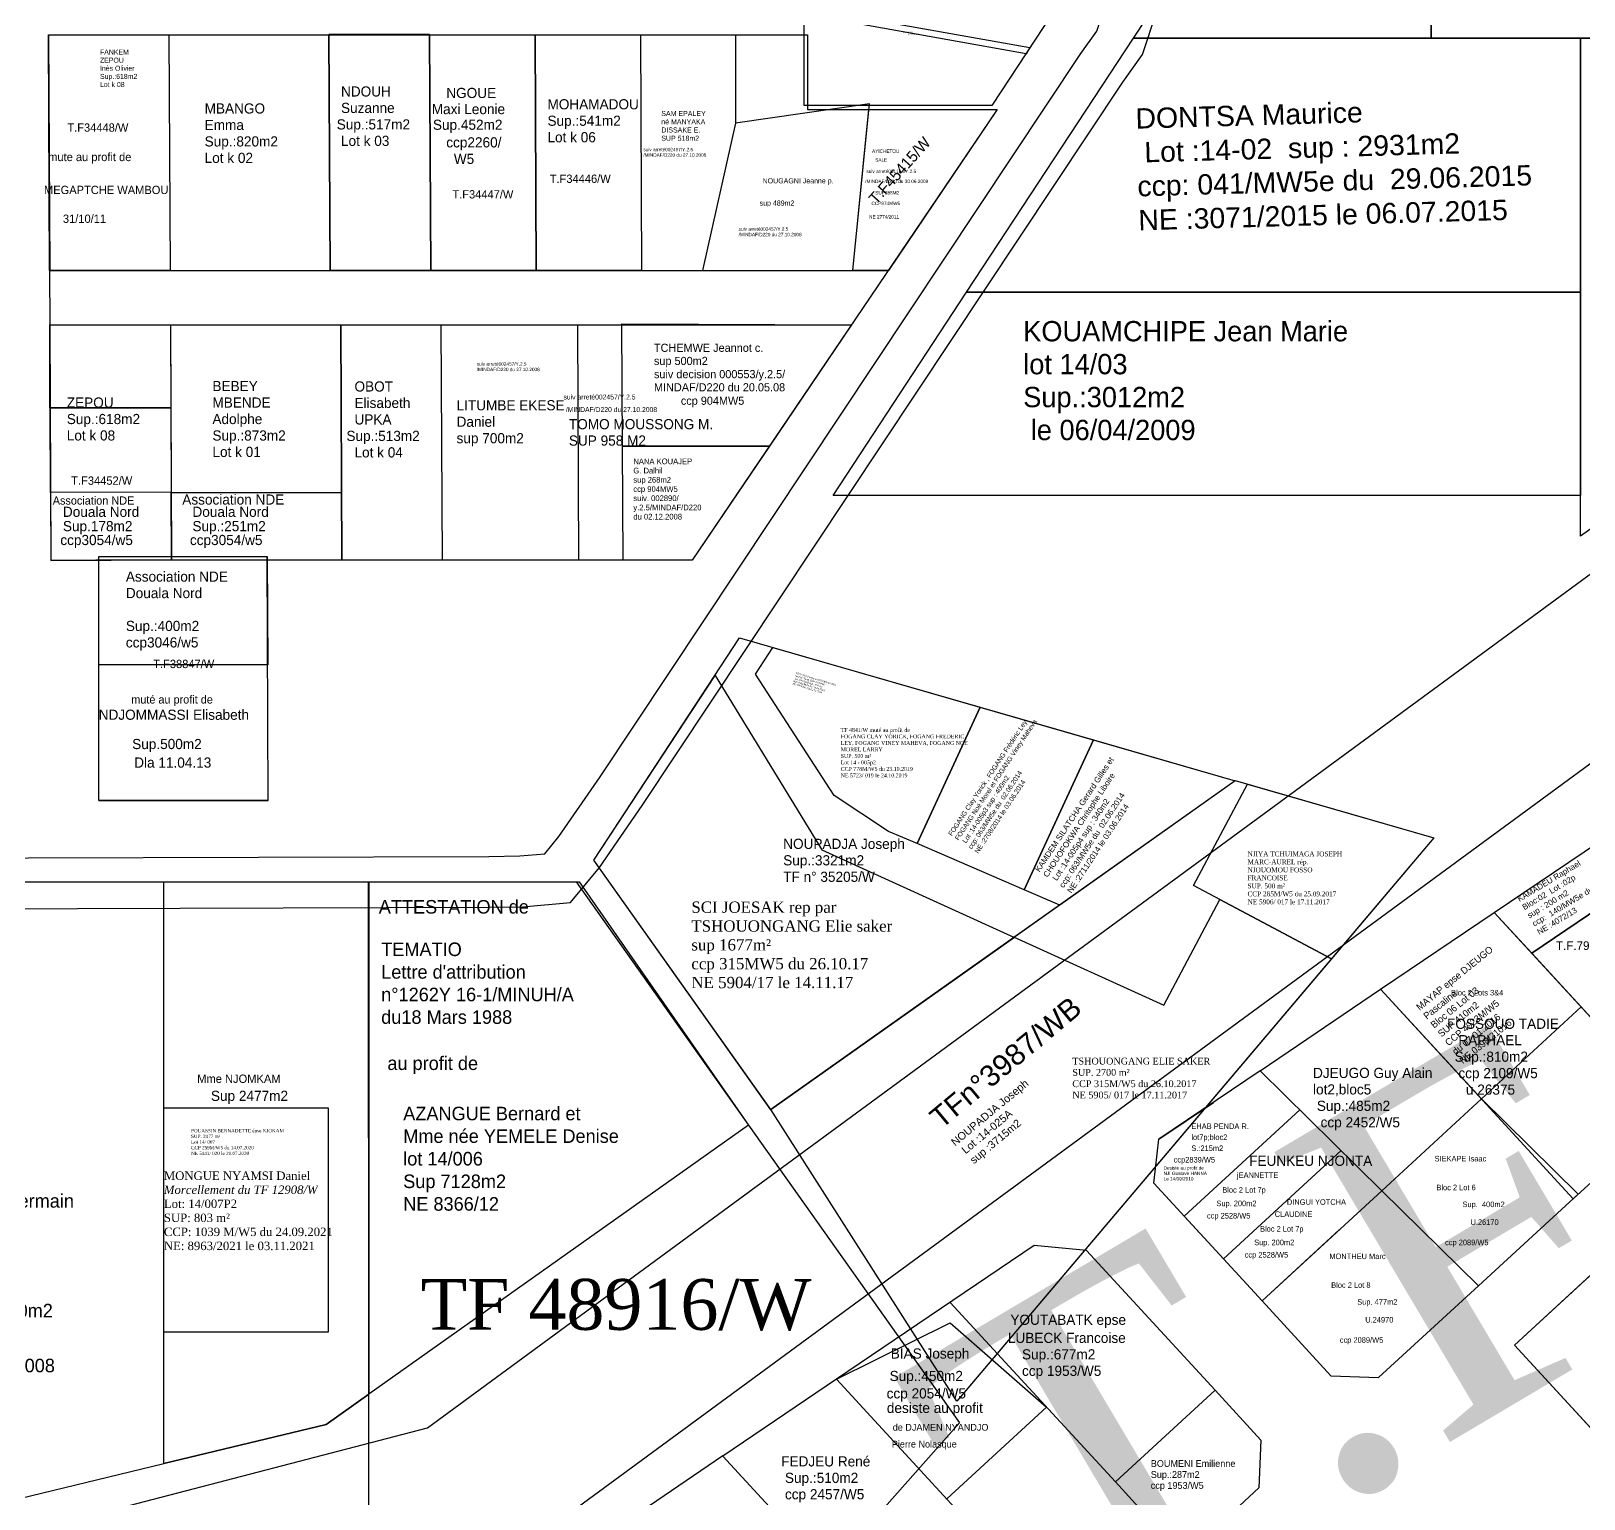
# Model space of a CAD drawing. Header units: millimetres. Extents: x 579832 to 917290, y 449831 to 1452191.
# Drawn here: x 916567.4 to 916796.5, y 1451409 to 1451625.6 of the extents above; entities that cross this region are included whole.
import ezdxf

# ---------------------------------------------------------------- set-up
doc = ezdxf.new("R2010")
doc.units = ezdxf.units.MM
doc.header["$LTSCALE"] = 10
doc.layers.add('end maj 26 02 2021', color=7, linetype='Continuous')
doc.layers.add('MAJ NOV 2021', color=7, linetype='Continuous')
doc.styles.add('Times 1.0', font='times.ttf', dxfattribs={"width": 0.99, "height": 1})
doc.styles.add('Times 2.0', font='times.ttf', dxfattribs={"width": 0.99, "height": 1})

msp = doc.modelspace()

# ---------------------------------------------------------------- linework, layer by layer
at = {"layer": 'end maj 26 02 2021'}
for p, q in [((916681.49, 1451629.05), (916714.82, 1451623.13)), ((916714.23, 1451622.22), (916681.49, 1451628.04)), ((916570, 1451625), (916682, 1451625)), ((916570, 1451625), (916570.38, 1451547.47)), ((916587.79, 1451625), (916587.96, 1451590.23)), ((916611.38, 1451625), (916611.55, 1451590.23)), ((916626.25, 1451625), (916626.42, 1451590.23)), ((916641.8, 1451625), (916641.97, 1451590.23)), ((916657.35, 1451625), (916657.52, 1451590.23)), ((916682, 1451625), (916682, 1451614)), ((916714.82, 1451623.13), (916714.23, 1451622.22)), ((916710, 1451614), (916665, 1451547.5)), ((916682, 1451614), (916710, 1451614)), ((916570.19, 1451590.23), (916691.21, 1451590.23)), ((916570.19, 1451590.23), (916693.92, 1451590.23)), ((916685.77, 1451557.04), (916705.47, 1451587.04)), ((916705.47, 1451587.04), (916796.03, 1451587.05)), ((916796.03, 1451587.05), (916796.04, 1451557.05)), ((916570.19, 1451582.23), (916688.5, 1451582.23)), ((916570.21, 1451582.23), (916570.38, 1451547.47)), ((916588, 1451582.23), (916588.17, 1451547.55)), ((916588, 1451582.23), (916588.17, 1451547.5)), ((916613.14, 1451582.23), (916613.31, 1451547.5)), ((916627.9, 1451582.23), (916628.07, 1451547.5)), ((916570.33, 1451557.47), (916570.38, 1451547.47)), ((916588.12, 1451557.5), (916613.26, 1451557.5)), ((916588.17, 1451547.5), (916588.12, 1451557.5)), ((916613.26, 1451557.5), (916613.31, 1451547.5)), ((916796.04, 1451557.05), (916685.77, 1451557.04)), ((916570.38, 1451547.47), (916588.17, 1451547.55)), ((916577, 1451547.5), (916570.38, 1451547.47)), ((916665, 1451547.5), (916577, 1451547.5)), ((916577.43, 1451512.04), (916577.43, 1451548.04)), ((916613.31, 1451547.5), (916588.17, 1451547.5)), ((916602.43, 1451512.04), (916602.29, 1451548.04)), ((916650.47, 1451503.26), (916671.98, 1451536.05)), ((916671.98, 1451536.05), (916745.11, 1451514.94)), ((916745.11, 1451514.94), (916676.56, 1451466.43)), ((916602.43, 1451512.04), (916577.43, 1451512.04)), ((916577.43, 1451512.04), (916602.43, 1451512.04)), ((916676.56, 1451466.43), (916650.47, 1451503.26)), ((916565.4, 1451500.04), (916587.01, 1451500.03)), ((916587.02, 1451414.21), (916587.01, 1451500.03)), ((916587.01, 1451500.03), (916617.27, 1451500.02)), ((916587.02, 1451414.21), (916587.01, 1451500.03)), ((916587.01, 1451500.03), (916617.27, 1451500.02)), ((916587.02, 1451414.21), (916587.01, 1451500.03)), ((916617.28, 1451424.45), (916617.21, 1451500.02)), ((916617.21, 1451500.02), (916647.29, 1451500.02)), ((916647.29, 1451500.02), (916648.33, 1451500.02)), ((916647.86, 1451500.02), (916648.33, 1451500.02)), ((916648.33, 1451500.02), (916673.3, 1451464.12)), ((916648.33, 1451500.02), (916673.3, 1451464.12)), ((916766.55, 1451484.19), (916783.31, 1451495.52)), ((916783.31, 1451495.52), (916809.71, 1451466.81)), ((916748.76, 1451472.15), (916766.55, 1451484.19)), ((916794.98, 1451453.27), (916766.55, 1451484.19)), ((916766.55, 1451484.19), (916781.41, 1451468.01)), ((916748.76, 1451472.15), (916733.84, 1451462.06)), ((916766.72, 1451454.47), (916748.76, 1451472.15)), ((916733.84, 1451462.06), (916741.9, 1451467.51)), ((916766.72, 1451454.47), (916781.43, 1451468.01)), ((916781.41, 1451468.01), (916766.72, 1451454.47)), ((916781.43, 1451468.01), (916795.7, 1451453.97)), ((916809.71, 1451466.81), (916794.98, 1451453.27)), ((916673.3, 1451464.12), (916617.28, 1451424.45)), ((916673.3, 1451464.12), (916617.28, 1451424.45)), ((916733.08, 1451455.58), (916733.84, 1451462.06)), ((916749.06, 1451438.21), (916733.08, 1451455.58)), ((916766.72, 1451454.47), (916749.06, 1451438.21)), ((916780.98, 1451440.43), (916766.72, 1451454.47)), ((916795.7, 1451453.97), (916780.98, 1451440.43)), ((916760.43, 1451448.68), (916749.06, 1451438.21)), ((916715.45, 1451446.4), (916686.28, 1451426.67)), ((916723.17, 1451445.65), (916715.45, 1451446.4)), ((916742.13, 1451425.04), (916723.17, 1451445.65)), ((916766.26, 1451426.89), (916780.98, 1451440.43)), ((916703.03, 1451438), (916727.41, 1451411.5)), ((916749.06, 1451438.21), (916759.21, 1451427.17)), ((916686.28, 1451426.67), (916703.03, 1451435)), ((916703.03, 1451435), (916717.25, 1451422.54)), ((916686.28, 1451426.67), (916722.85, 1451386.92)), ((916727.41, 1451411.5), (916742.13, 1451425.04)), ((916742.13, 1451425.04), (916748.89, 1451417.68)), ((916759.21, 1451427.17), (916766.26, 1451426.89)), ((916611, 1451420), (916617.28, 1451424.45)), ((916587.02, 1451414.21), (916611, 1451420)), ((916748.89, 1451417.68), (916748.6, 1451410.62)), ((916534.18, 1451401.45), (916587.02, 1451414.21)), ((916669.52, 1451415.34), (916657.58, 1451407.26)), ((916737.56, 1451400.46), (916727.41, 1451411.5)), ((916748.6, 1451410.62), (916722.85, 1451386.92))]:
    msp.add_line(p, q, dxfattribs=at)
at = {"layer": 'end maj 26 02 2021', "color": 0}
msp.add_line((916570, 1451625), (916570.19, 1451590.23), dxfattribs=at)
at = {"layer": 'end maj 26 02 2021', "ltscale": 0.0014}
for q in [(916611.38, 1451625.09), (916626.25, 1451625.09)]:
    msp.add_line((916611.38, 1451625.09), q, dxfattribs=at)
at = {"layer": 'end maj 26 02 2021', "color": 5}
for p, q in [((916588, 1451582.23), (916613.14, 1451582.23)), ((916613.14, 1451582.23), (916613.31, 1451547.5))]:
    msp.add_line(p, q, dxfattribs=at)
at = {"layer": 'end maj 26 02 2021', "color": 1}
msp.add_line((916704.02, 1451423.43), (916676.56, 1451466.43), dxfattribs=at)
at = {"layer": 'end maj 26 02 2021', "color": 7}
msp.add_line((916717.25, 1451422.54), (916702.54, 1451409), dxfattribs=at)
at = {"layer": 'end maj 26 02 2021'}
for points in [[(916532.98, 1451503.48), (916634.98, 1451503.8), (916639.55, 1451503.87), (916643.24, 1451504.19), (916645.31, 1451506.71), (916651.41, 1451515.52), (916722.32, 1451622.28), (916724.66, 1451625.55), (916725.99, 1451629.6), (916725.9, 1451632.65), (916725.98, 1451638.11), (916726.55, 1451757.96), (916726.6, 1451761.89), (916725.62, 1451764.32), (916723.86, 1451766), (916718.54, 1451766.71), (916652.19, 1451767.54)], [(916528.64, 1451495.97), (916635.04, 1451496.3), (916639.94, 1451496.37), (916647.04, 1451497), (916651.3, 1451502.18), (916657.62, 1451511.31), (916728.5, 1451618.03), (916731.43, 1451622.13), (916733.52, 1451628.5), (916733.41, 1451632.7), (916733.48, 1451638.04), (916733.74, 1451692.58)], [(916570, 1451625), (916587.79, 1451625), (916587.96, 1451590.23), (916570.17, 1451590.23), (916570, 1451625)], [(916611.38, 1451625), (916626.25, 1451625), (916626.42, 1451590.23), (916611.55, 1451590.23), (916611.38, 1451625)], [(916626.25, 1451625), (916641.8, 1451625), (916641.97, 1451590.23), (916626.42, 1451590.23), (916626.25, 1451625)], [(916641.8, 1451625), (916657.35, 1451625), (916657.52, 1451590.23), (916641.97, 1451590.23), (916641.8, 1451625)], [(916908.13, 1451598.68), (916630.8, 1451395.05), (916359.8, 1451325.39), (916350.29, 1451299.35), (916327.75, 1451305.25), (916343.83, 1451346.07), (916625.94, 1451419.51), (916888.36, 1451612.17)], [(916613.14, 1451582.23), (916627.9, 1451582.23), (916628.07, 1451547.5), (916613.31, 1451547.5), (916613.14, 1451582.23)]]:
    msp.add_lwpolyline(points, dxfattribs=at)
at = {"layer": 'end maj 26 02 2021', "color": 150, "linetype": 'ByBlock', "lineweight": -3, "ltscale": 0.0014, "flags": 128}
for points in [[(916730.08, 1451624.52), (916734.03, 1451630.52), (916734.02, 1451699.54), (916774.02, 1451699.53), (916774.03, 1451624.51)], [(916796.03, 1451624.51), (916814.03, 1451624.51), (916851.03, 1451624.5), (916851.04, 1451590), (916796.04, 1451551.05), (916796.04, 1451557.05), (916796.03, 1451587.05), (916796.03, 1451624.5)], [(916668.38, 1451530.51), (916684.11, 1451504.76), (916712.51, 1451491.85), (916676.58, 1451466.42), (916650.47, 1451503.26)], [(916746.89, 1451514.47), (916774.4, 1451506.54), (916759.28, 1451488.69), (916738.94, 1451499.48)], [(916587.01, 1451500.03), (916617.27, 1451500.02), (916617.28, 1451424.45), (916611, 1451420), (916587.02, 1451414.21)], [(916742.83, 1451497.42), (916759.28, 1451488.69), (916704.02, 1451423.43), (916676.56, 1451466.43), (916712.49, 1451491.86), (916734.56, 1451481.83)]]:
    msp.add_lwpolyline(points, close=True, dxfattribs=at)
at = {"layer": 'end maj 26 02 2021', "color": 3, "linetype": 'ByBlock', "lineweight": -3, "ltscale": 0.0014, "flags": 128}
for points in [[(916774.02, 1451699.53), (916814.02, 1451699.51), (916814.03, 1451624.51), (916774.03, 1451624.51)], [(916676.9, 1451534.63), (916707.46, 1451525.81), (916698.16, 1451505.69), (916693.94, 1451507.46), (916685.94, 1451512.8), (916674.31, 1451530.66)], [(916745.11, 1451514.98), (916774.4, 1451506.54), (916704.02, 1451423.43), (916676.56, 1451466.43)], [(916647.86, 1451500.02), (916673.3, 1451464.12), (916704.4, 1451420.21), (916681.91, 1451394.82), (916617.29, 1451379.23), (916617.28, 1451424.45), (916617.27, 1451500.02)], [(916813.25, 1451456.48), (916830.85, 1451437.34), (916833.24, 1451439.64), (916852.23, 1451418.98), (916837.57, 1451405.49), (916822.85, 1451391.95), (916786.3, 1451431.69), (916801.93, 1451446.07)], [(916813.25, 1451456.48), (916830.85, 1451437.34), (916833.34, 1451439.64), (916852.29, 1451419.03), (916837.57, 1451405.49), (916822.85, 1451391.95), (916803.9, 1451412.56), (916786.3, 1451431.69), (916801.02, 1451445.23)]]:
    msp.add_lwpolyline(points, close=True, dxfattribs=at)
at = {"layer": 'end maj 26 02 2021', "flags": 128}
for points in [[(916681.5, 1451624.58), (916681.49, 1451694.58), (916721.99, 1451694.58), (916722, 1451634.07), (916709.2, 1451614.58), (916681.5, 1451614.58)], [(916588, 1451582.23), (916588.06, 1451569.98), (916570.23, 1451569.98), (916570.21, 1451582.23)], [(916570.27, 1451569.98), (916588.06, 1451569.98), (916588.12, 1451557.55), (916570.33, 1451557.47)], [(916577.43, 1451548.04), (916602.29, 1451548.04), (916602.35, 1451532.04), (916577.43, 1451532.04)]]:
    msp.add_lwpolyline(points, close=True, dxfattribs=at)
at = {"layer": 'end maj 26 02 2021', "ltscale": 0.0014, "flags": 128}
for points in [[(916671.35, 1451625), (916671.35, 1451612), (916666.52, 1451590.23)], [(916688.67, 1451590.23), (916691.12, 1451614.83), (916671.35, 1451612)], [(916666.52, 1451590.23), (916688.5, 1451590.23)], [(916648.06, 1451582.23), (916648.22, 1451547.5), (916628.07, 1451547.5)]]:
    msp.add_lwpolyline(points, dxfattribs=at)
at = {"layer": 'end maj 26 02 2021', "linetype": 'ByBlock', "ltscale": 0.0014, "flags": 128}
msp.add_lwpolyline([(916730.08, 1451624.52), (916774.03, 1451624.51), (916796.03, 1451624.5), (916796.03, 1451587.05), (916705.47, 1451587.04)], close=True, dxfattribs=at)
at = {"layer": 'end maj 26 02 2021', "flags": 128}
for points in [[(916691.04, 1451614), (916710, 1451614), (916693.92, 1451590.23), (916688.67, 1451590.23), (916691.04, 1451614), (916710, 1451614)], [(916754.61, 1451466.4), (916737.57, 1451450.71), (916743.37, 1451444.4)], [(916760.72, 1451460.38), (916743.37, 1451444.4), (916749.06, 1451438.21), (916766.72, 1451454.47)], [(916686.27, 1451426.66), (916669.51, 1451415.33), (916687.81, 1451395.45)]]:
    msp.add_lwpolyline(points, dxfattribs=at)
at = {"layer": 'end maj 26 02 2021', "ltscale": 0.0014, "flags": 128}
for points in [[(916654.62, 1451582.36), (916688.5, 1451582.23), (916676.38, 1451564.32), (916654.71, 1451564.32), (916654.62, 1451582.36)], [(916654.71, 1451564.32), (916676.38, 1451564.32), (916665, 1451547.5), (916654.79, 1451547.5)]]:
    msp.add_lwpolyline(points, close=True, dxfattribs=at)
at = {"layer": 'end maj 26 02 2021', "color": 3, "lineweight": -3, "ltscale": 0.0014, "flags": 128}
msp.add_lwpolyline([(916671.98, 1451536.05), (916745.11, 1451514.94), (916676.58, 1451466.4), (916650.47, 1451503.26), (916671.98, 1451536.05)], dxfattribs=at)
at = {"layer": 'end maj 26 02 2021', "color": 150, "lineweight": -3, "ltscale": 0.0014, "flags": 128}
for points in [[(916676.9, 1451534.63), (916707.46, 1451525.81), (916698.16, 1451505.69), (916693.94, 1451507.46), (916685.94, 1451512.8), (916674.31, 1451530.66)], [(916707.46, 1451525.81), (916724.17, 1451520.99), (916713.95, 1451498.87), (916698.16, 1451505.69)], [(916724.17, 1451520.99), (916745.11, 1451514.94), (916719.2, 1451496.6), (916713.95, 1451498.87)]]:
    msp.add_lwpolyline(points, close=True, dxfattribs=at)
at = {"layer": 'end maj 26 02 2021', "color": 150, "linetype": 'ByBlock', "lineweight": -3, "ltscale": 0.0014}
msp.add_lwpolyline([(916745.11, 1451514.98), (916745.11, 1451514.98)], dxfattribs=at)
at = {"layer": 'end maj 26 02 2021', "lineweight": -3, "ltscale": 0.0014, "flags": 128}
msp.add_lwpolyline([(916800.94, 1451507.44), (916808.46, 1451506.56), (916810.61, 1451504.23), (916788.84, 1451489.5), (916783.31, 1451495.52)], close=True, dxfattribs=at)
at = {"layer": 'end maj 26 02 2021', "color": 3, "flags": 128}
msp.add_lwpolyline([(916810.61, 1451504.23), (916815.27, 1451499.15), (916804.23, 1451488.99), (916817.77, 1451474.27), (916809.71, 1451466.81), (916788.84, 1451489.5)], close=True, dxfattribs=at)
at = {"layer": 'end maj 26 02 2021', "color": 150, "flags": 128}
msp.add_lwpolyline([(916783.31, 1451495.52), (916796.13, 1451481.58), (916781.42, 1451468.02), (916766.55, 1451484.19)], close=True, dxfattribs=at)
at = {"layer": 'end maj 26 02 2021', "color": 3, "lineweight": -3, "ltscale": 0.0014, "flags": 128}
msp.add_lwpolyline([(916813.25, 1451456.48), (916830.84, 1451437.35), (916833.29, 1451439.59), (916852.29, 1451419.03), (916822.85, 1451391.96), (916786.3, 1451431.69)], close=True, dxfattribs=at)
at = {"layer": 'MAJ NOV 2021', "flags": 128}
msp.add_lwpolyline([(916587.02, 1451466.72), (916611.28, 1451466.71), (916611.28, 1451433.61), (916587.02, 1451433.62)], close=True, dxfattribs=at)

# ---------------------------------------------------------------- texts
at = {"layer": 'end maj 26 02 2021', "color": 2, "style": 'Times 2.0', "width": 0.99}
msp.add_text('T.F.25907/W', height=50, rotation=30.6618, dxfattribs=at).set_placement((916719.15, 1451383.23))
at = {"layer": 'end maj 26 02 2021'}
for s, height, p in [('         Sup.:34m2', 0.2, (916695.43, 1451625.34)), ('                  ccp 2619/W5', 0.2, (916695.43, 1451625.01)), ('KOUAMCHIPE Jean Marie', 3, (916713.82, 1451579.79)), ('lot 14/03', 3, (916713.82, 1451574.93)), ('Sup.:3012m2', 3, (916713.82, 1451570.07)), (' le 06/04/2009', 3, (916713.82, 1451565.21)), ('MOMO germain', 2, (916554.75, 1451451.97)), ('Sup.:3900m2', 2, (916554.75, 1451435.78)), ('le 06/04/2008', 2, (916554.75, 1451427.68))]:
    msp.add_text(s, height=height, dxfattribs=at).set_placement(p)
at = {"layer": 'end maj 26 02 2021', "color": 7}
for s, height, p in [('FANKEM ', 0.74, (916577.61, 1451622.1)), ('ZEPOU', 0.74, (916577.61, 1451620.9)), ('Inès Olivier', 0.7397, (916577.61, 1451619.71)), ('Sup.:618m2', 0.74, (916577.61, 1451618.51)), ('Lot k 08', 0.74, (916577.61, 1451617.31)), ('NDOUH', 1.5, (916613.17, 1451615.91)), ('NGOUE', 1.5, (916628.7, 1451615.69)), ('MOHAMADOU', 1.5, (916643.63, 1451614.02)), ('MBANGO', 1.5, (916593.05, 1451613.4)), ('Suzanne', 1.5, (916613.17, 1451613.48)), ('Maxi Leonie', 1.5, (916626.56, 1451613.31)), ('Sup.:541m2', 1.5, (916643.63, 1451611.59)), ('Emma', 1.5, (916593.05, 1451610.97)), ('Sup.:517m2', 1.5, (916612.54, 1451611.05)), ('Sup.452m2', 1.5, (916626.73, 1451611)), ('Lot k 06', 1.5, (916643.63, 1451609.16)), ('Sup.:820m2', 1.5, (916593.05, 1451608.54)), ('Lot k 03', 1.5, (916613.17, 1451608.62)), ('ccp2260/', 1.5, (916628.7, 1451608.4)), ('Lot k 02', 1.5, (916593.05, 1451606.11)), ('  W5', 1.5, (916628.7, 1451605.97)), ('BEBEY', 1.5, (916594.2, 1451572.44)), ('OBOT', 1.5, (916615.16, 1451572.38)), ('ZEPOU', 1.5, (916572.71, 1451570.01)), ('MBENDE', 1.5, (916594.2, 1451570.01)), ('Elisabeth', 1.5, (916615.16, 1451569.95)), ('Sup.:618m2', 1.5, (916572.71, 1451567.58)), ('Adolphe', 1.5, (916594.2, 1451567.58)), ('UPKA', 1.5, (916615.16, 1451567.52)), ('Lot k 08', 1.5, (916572.71, 1451565.16)), ('Sup.:873m2', 1.5, (916594.2, 1451565.15)), ('Sup.:513m2', 1.5, (916613.97, 1451565.09)), ('Lot k 01', 1.5, (916594.2, 1451562.73)), ('Lot k 04', 1.5, (916615.16, 1451562.66)), ('Association NDE ', 1.2, (916570.64, 1451555.7)), ('Association NDE ', 1.5, (916589.75, 1451555.7)), ('Sup.178m2', 1.5, (916572.14, 1451551.78)), ('Douala Nord', 1.5, (916572.14, 1451553.89)), ('Sup.:251m2', 1.5, (916591.25, 1451551.78)), ('Douala Nord', 1.5, (916591.25, 1451553.89)), ('ccp3054/w5', 1.5, (916571.76, 1451549.73)), ('ccp3054/w5', 1.5, (916590.88, 1451549.73)), ('Association NDE ', 1.5, (916581.43, 1451544.33)), ('Douala Nord', 1.5, (916581.43, 1451541.9)), ('Sup.:400m2', 1.5, (916581.43, 1451537.05)), ('ccp3046/w5', 1.5, (916581.43, 1451534.62)), ('muté au profit de', 1.2, (916582.22, 1451526.35)), ('NDJOMMASSI Elisabeth', 1.5, (916577.42, 1451523.95)), ('Sup.500m2', 1.5, (916582.36, 1451519.63)), ('Dla 11.04.13', 1.5, (916582.66, 1451516.89)), ('NOUPADJA Joseph', 1.5, (916678.41, 1451504.9)), ('Sup.:3321m2', 1.5, (916678.41, 1451502.47)), ('Bloc 2 Lots 3&4', 0.8212, (916776.96, 1451483.28)), ('FOSSOUO TADIE', 1.5, (916776.35, 1451478.35)), ('   RAPHAEL', 1.5, (916776.35, 1451475.93)), ('  Sup.:810m2', 1.5, (916776.35, 1451473.5)), ('Mme NJOMKAM', 1.2274, (916591.95, 1451470.38)), ('DJEUGO Guy Alain', 1.5, (916756.58, 1451471.1)), ('   ccp 2109/W5', 1.5, (916776.35, 1451471.07)), ('Sup 2477m2', 1.5, (916593.98, 1451467.72)), ('lot2,bloc5', 1.5, (916756.58, 1451468.67)), ('     u 26375', 1.5, (916776.35, 1451468.64)), (' Sup.:485m2', 1.5, (916756.58, 1451466.25)), ('EHAB PENDA R.', 0.8212, (916738.63, 1451463.57)), ('  ccp 2452/W5', 1.5, (916756.58, 1451463.82)), ('lot7p;bloc2', 0.8212, (916738.63, 1451461.95)), ('ccp2839/W5', 0.821, (916736.02, 1451458.63)), ('S.:215m2', 0.821, (916738.63, 1451460.33)), ('FEUNKEU NJONTA', 1.5, (916747.15, 1451458.14)), ('SIEKAPE Isaac', 0.8212, (916774.51, 1451458.79)), ('jEANNETTE', 0.821, (916745.36, 1451456.36)), ('Bloc 2 Lot 7p', 0.8212, (916743.19, 1451454.18)), ('Bloc 2 Lot 6', 0.8212, (916774.78, 1451454.54)), ('Sup. 200m2', 0.821, (916742.32, 1451452.19)), ('DINGUI YOTCHA', 0.8212, (916752.72, 1451452.39)), ('Sup.  400m2', 0.8212, (916778.63, 1451452.05)), ('ccp 2528/W5', 0.8212, (916740.93, 1451450.37)), ('CLAUDINE', 0.821, (916750.93, 1451450.6)), ('U.26170', 0.821, (916779.81, 1451449.42)), ('Bloc 2 Lot 7p', 0.8212, (916748.76, 1451448.43)), ('Sup. 200m2', 0.821, (916747.89, 1451446.43)), ('ccp 2089/W5', 0.8212, (916776.06, 1451446.43)), ('ccp 2528/W5', 0.8212, (916746.5, 1451444.61)), ('MONTHEU Marc', 0.8212, (916758.98, 1451444.38)), ('Bloc 2 Lot 8', 0.8212, (916759.26, 1451440.14)), ('Sup. 477m2', 0.821, (916763.1, 1451437.65)), ('YOUTABATK epse', 1.5, (916711.93, 1451434.68)), ('U.24970', 0.821, (916764.28, 1451435.02)), ('LUBECK Francoise', 1.5, (916711.56, 1451432.01)), ('ccp 2089/W5', 0.8212, (916760.53, 1451432.03)), ('BIAS Joseph ', 1.5, (916694.28, 1451429.7)), ('Sup.:677m2', 1.5, (916713.64, 1451429.58)), (' Sup.:450m2', 1.5, (916693.55, 1451426.39)), ('ccp 1953/W5', 1.5, (916713.64, 1451427.15)), (' ccp 2054/W5', 1.5, (916693.11, 1451423.82)), ('desiste au profit ', 1.5, (916693.7, 1451421.68)), ('de DJAMEN NYANDJO', 1, (916694.57, 1451419.06)), ('Pierre Nolasque', 1, (916694.43, 1451416.58)), ('FEDJEU René', 1.5, (916678.11, 1451413.79)), ('BOUMENI Emilienne', 1, (916732.64, 1451413.72)), (' Sup.:510m2', 1.5, (916678.11, 1451411.36)), ('ccp 1953/W5', 1, (916732.64, 1451410.48)), ('Sup.:287m2', 1, (916732.64, 1451412.1)), (' ccp 2457/W5', 1.5, (916678.11, 1451408.94))]:
    msp.add_text(s, height=height, dxfattribs=at).set_placement(p)
at = {"layer": 'end maj 26 02 2021', "ltscale": 0.0014}
for s, height, p in [('SAM EPALEY', 0.75, (916660.42, 1451613.03)), ('né MANYAKA', 0.75, (916660.42, 1451611.81)), ('DISSAKE E.', 0.75, (916660.42, 1451610.6)), ('suiv arreté002457/Y.2.5', 0.5, (916657.78, 1451607.84)), ('SUP 518m2', 0.75, (916660.42, 1451609.38)), ('/MINDAF/D220 du 27.10.2008', 0.5, (916657.78, 1451607.03)), ('AYICHETOU', 0.5, (916691.52, 1451607.6)), ('SALE', 0.5, (916691.99, 1451606.31)), ('NOUGAGNI Jeanne p.', 0.75, (916675.37, 1451603.1)), ('/MINDAF/D220 du 30.06.2009', 0.5, (916690.51, 1451603.14)), ('suiv arreté001164/Y.2.5', 0.5, (916690.69, 1451604.62)), ('SUP288M2', 0.5, (916691.99, 1451601.46)), ('sup 489m2', 0.75, (916674.93, 1451599.82)), ('CCP974MW5', 0.5, (916691.43, 1451599.89)), ('NE 2774/2011', 0.5, (916691.09, 1451597.91)), ('/MINDAF/D220 du 27.10.2008', 0.5, (916671.84, 1451595.3)), ('suiv arreté002457/Y.2.5', 0.5, (916671.84, 1451596.11)), ('TCHEMWE Jeannot c.', 1.2, (916659.34, 1451578.24)), ('suiv arreté002457/Y.2.5', 0.5, (916633.2, 1451576.2)), ('sup 500m2', 1.2, (916659.34, 1451576.3)), ('/MINDAF/D220 du 27.10.2008', 0.5, (916633.2, 1451575.39)), ('suiv decision 000553/y.2.5/', 1.2, (916659.34, 1451574.35)), ('suiv arreté002457/Y.2.5', 0.7249, (916645.99, 1451571.21)), ('MINDAF/D220 du 20.05.08', 1.2, (916659.34, 1451572.41)), ('ccp 904MW5', 1.2, (916663.31, 1451570.43)), ('LITUMBE EKESE', 1.5, (916630.22, 1451569.61)), ('/MINDAF/D220 du 27.10.2008', 0.7249, (916646.34, 1451569.36)), ('Daniel', 1.5, (916630.22, 1451567.18)), ('TOMO MOUSSONG M.', 1.5, (916646.79, 1451566.82)), ('sup 700m2', 1.5, (916630.22, 1451564.75)), ('SUP 958 M2', 1.5, (916646.79, 1451564.4)), ('NANA KOUAJEP', 0.84, (916656.3, 1451561.66)), ('G. Dalhil', 0.84, (916656.3, 1451560.3)), ('sup 268m2', 0.84, (916656.3, 1451558.94)), ('ccp 904MW5', 0.84, (916656.3, 1451557.58)), ('y.2.5/MINDAF/D220', 0.84, (916656.3, 1451554.86)), ('suiv. 002890/', 0.84, (916656.3, 1451556.22)), ('du 02.12.2008', 0.84, (916656.3, 1451553.5)), ('Desiste au profit de', 0.5, (916734.52, 1451457.59)), ('NJI Gustave HANNA', 0.5, (916734.52, 1451456.78)), ('Le 14/09/2010', 0.5, (916734.52, 1451455.98))]:
    msp.add_text(s, height=height, dxfattribs=at).set_placement(p)
at = {"layer": 'end maj 26 02 2021', "color": 1}
for s, height, p in [('T.F34448/W', 1.223, (916572.8, 1451610.72)), ('mute au profit de', 1.2233, (916569.97, 1451606.38)), ('T.F34446/W', 1.223, (916643.96, 1451603.17)), ('MEGAPTCHE WAMBOU', 1.2233, (916569.35, 1451601.52)), ('T.F34447/W', 1.223, (916629.6, 1451600.87)), ('31/10/11', 1.223, (916572.14, 1451597.27)), ('T.F34452/W', 1.223, (916573.37, 1451558.63)), ('T.F38847/W', 1.223, (916585.47, 1451531.58)), ('TF n° 35205/W', 1.5, (916678.41, 1451500.04)), ('T.F.7900/WB', 1.28, (916792.42, 1451489.99))]:
    msp.add_text(s, height=height, dxfattribs=at).set_placement(p)
msp.add_text('T.F45415/W', height=1.661, rotation=48.1542, dxfattribs=at).set_placement((916692.13, 1451599.9))
at = {"layer": 'end maj 26 02 2021', "attachment_point": 1}
for s, insert, char_height, width, rotation in [('{\\fArial|b0|i0|c0|p34;DONTSA Maurice \\P Lot :14-02  sup : 2931m2\\Pccp: 041/MW5e du  29.06.2015\\PNE :3071/2015 le 06.07.2015 }', (916730.34, 1451614.16), 3, 8285.1451, 1.6219), ('{\\fArial|b0|i0|c0|p34;FOGANG Maurice et NITCHEN KAMGA\\PNathalie Rose Epse FOGANG\\P Lot :14-005p2 sup : 500 m2\\Pccp: 063/MW5e du  02.06.2014\\PNE :2709/2014 le 03.06.2014 }', (916680.34, 1451530.98), 0.2478, 892.299, 342.9045), ('{\\fArial|b0|i0|c0|p34;FOGANG Clay Yorick , FOGANG Frèdéric Ley\\PFOGANG Noé Morel et FOGANG Viney Maheva\\P Lot :14-005p3 sup : 400m2\\Pccp: 063/MW5e du  02.06.2014\\PNE :2708/2014 le 03.06.2014 }', (916702.7, 1451507.13), 0.7, 3060.42, 56.5288), ('{\\fArial|b0|i0|c0|p34;KAMDEM SILATCHA Gerard Gilles et \\PCHOUOFOKWA Chritophe Liboire\\P Lot :14-005p4 sup : 340m2\\Pccp: 063/MW5e du  02.06.2014\\PNE :2711/2014 le 03.06.2014 }', (916715.51, 1451501.88), 0.85, 3060.42, 56.5288), ('{\\fArial|b0|i0|c0|p34;KAMADEU Raphael\\PBloc:02  Lot :02p\\Psup : 200 m2\\Pccp:  140/MW5e du  21.05.2013\\PNE :4072/13  }', (916786.6, 1451497.79), 0.85, 3060.42, 31.0213), ('{\\fArial|b0|i0|c0|p34;\\C1;TFn°3987/WB\\C7; \\P\\H0.3667x;NOUPADJA Joseph\\P Lot :14-025A\\P sup :3715m2}', (916699.72, 1451465.86), 3.1095, 6344.2405, 39.7598)]:
    msp.add_mtext(s, dxfattribs=dict(at, insert=insert, char_height=char_height, width=width, rotation=rotation))
at = {"layer": 'end maj 26 02 2021', "color": 150, "linetype": 'ByBlock', "lineweight": -3, "ltscale": 0.0014, "attachment_point": 1, "style": 'Times 1.0'}
for s, insert, char_height, width in [('{\\C1;TF 4841/W muté au profit de\\C256;\\PFOGANG CLAY YORICK, FOGANG FREDERIC\\PLEY, FOGANG VINEY MAHEVA, FOGANG NOE\\PMOREL LARRY\\PSUP. 500 m²\\PLot 14 - 005p2\\PCCP 778M/W5 du 23.10.2019\\PNE 5723/ 019 le 24.10.2019}', (916686.89, 1451522.74), 0.5748, 22.8272), ('{\\C256;NJIYA TCHUIMAGA JOSEPH MARC-AUREL rép. NJOUOMOU FOSSO FRANCOISE \\PSUP. 500 m²\\PCCP 285M/W5 du 25.09.2017\\PNE 5906/ 017 le 17.11.2017}', (916746.91, 1451504.52), 0.7073, 14.4532), ('SCI JOESAK rep par \\P{\\fTimes New Roman|b0|i0|c186|p18;TSHOUONGANG Elie saker\\Psup 1677m²\\Pccp 315MW5 du 26.10.17\\PNE 5904/17 le 14.11.17}', (916664.86, 1451497.14), 1.6672, 50.7903), ('{\\C256;TSHOUONGANG ELIE SAKER \\PSUP. 2700 m²\\PCCP 315M/W5 du 26.10.2017\\PNE 5905/ 017 le 17.11.2017}', (916721.06, 1451474.09), 1, 19.8042), ('{\\C256;POUASSIN BERNADETTE épse NJOKAM\\PSUP. 2477 m²\\PLot 14/ 007\\PCCP 259M/W5 du 14.07.2020\\PNE 5441/ 020 le 20.07.2020}', (916591.05, 1451463.58), 0.5, 32.9725), ('{\\C1;TF 48916/W}', (916624.93, 1451441.45), 7.5, 169.7413)]:
    msp.add_mtext(s, dxfattribs=dict(at, insert=insert, char_height=char_height, width=width))
at = {"layer": 'end maj 26 02 2021', "char_height": 2, "width": 41.34, "attachment_point": 1}
for s, insert in [('{\\C1;ATTESTATION de}', (916618.74, 1451497.36)), ("TEMATIO\\PLettre d'attribution \\Pn°1262Y 16-1/MINUH/A\\Pdu18 Mars 1988", (916619.1, 1451491.09)), ('{\\C1;au profit de}', (916620.01, 1451474.28)), ('AZANGUE Bernard et \\PMme née YEMELE Denise\\Plot 14/006\\PSup 7128m2\\PNE 8366/12', (916622.35, 1451466.86))]:
    msp.add_mtext(s, dxfattribs=dict(at, insert=insert))
at = {"layer": 'end maj 26 02 2021', "color": 0, "insert": (916771.67, 1451481.79), "char_height": 1.0125, "width": 64.7185, "attachment_point": 1, "rotation": 39.082}
msp.add_mtext('\\A1;MAYAP epse DJEUGO\\PPascaline\\PBloc 06 Lot 03\\PSUP 410m2\\PCCP 4923M/W5\\Pdu 07.01.2016\\PNE 0398/21016', dxfattribs=at)
at = {"layer": 'MAJ NOV 2021', "linetype": 'ByBlock', "lineweight": -3, "ltscale": 0.0014, "insert": (916587.04, 1451457.31), "char_height": 1.24262, "width": 24.1513, "attachment_point": 1, "rotation": 359.9911}
msp.add_mtext('\\A1;{\\fTimes New Roman|b0|i0|c0|p18;\\C7;MONGUE NYAMSI Daniel  \\P\\fTimes New Roman|b0|i1|c0|p18;\\C1;Morcellement du TF 12908/W\\fTimes New Roman|b0|i0|c186|p18;\\P\\C7;Lot\\fTimes New Roman|b0|i0|c0|p18;:\\fTimes New Roman|b0|i0|c186|p18; \\fTimes New Roman|b0|i0|c0|p18;14/007P2\\fTimes New Roman|b0|i0|c186|p18;\\PSUP\\fTimes New Roman|b0|i0|c0|p18;: 803 \\fTimes New Roman|b0|i0|c186|p18;m²\\PCCP\\fTimes New Roman|b0|i0|c0|p18;: 1039 \\fTimes New Roman|b0|i0|c186|p18;M/W\\fTimes New Roman|b0|i0|c0|p18;5\\fTimes New Roman|b0|i0|c186|p18; du\\fTimes New Roman|b0|i0|c0|p18; 24\\fTimes New Roman|b0|i0|c186|p18;.\\fTimes New Roman|b0|i0|c0|p18;09\\fTimes New Roman|b0|i0|c186|p18;.\\fTimes New Roman|b0|i0|c0|p18;2\\fTimes New Roman|b0|i0|c186|p18;0\\fTimes New Roman|b0|i0|c0|p18;21\\P\\fTimes New Roman|b0|i0|c186|p18;NE\\fTimes New Roman|b0|i0|c0|p18;:\\fTimes New Roman|b0|i0|c186|p18; \\fTimes New Roman|b0|i0|c0|p18;8963\\fTimes New Roman|b0|i0|c186|p18;/2021 le \\fTimes New Roman|b0|i0|c0|p18;03\\fTimes New Roman|b0|i0|c186|p18;.\\fTimes New Roman|b0|i0|c0|p18;11\\fTimes New Roman|b0|i0|c186|p18;.2021}', dxfattribs=at)

doc.saveas('drawing.dxf')
